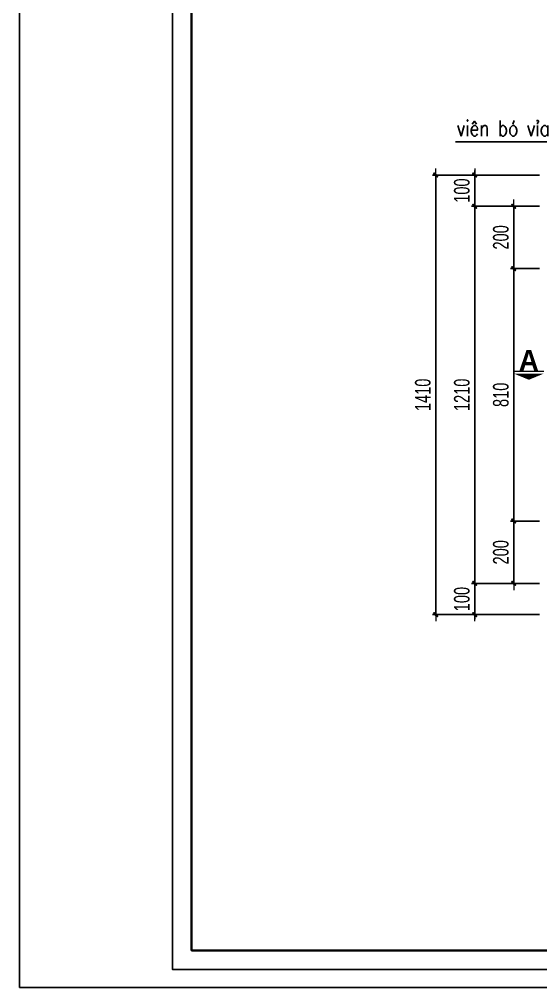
# Model space of a CAD drawing. Header units: inches. Extents: x 144032 to 217447, y 5454 to 57833.
# Drawn here: x 168400 to 170071, y 36756 to 39862 of the extents above; entities that cross this region are included whole.
import ezdxf
from ezdxf.enums import TextEntityAlignment as Align

# ---------------------------------------------------------------- set-up
doc = ezdxf.new("R2010")
doc.units = ezdxf.units.IN
doc.header["$MEASUREMENT"] = 0
doc.linetypes.add('HIDDEN', pattern=[0.375, 0.25, -0.125])
doc.layers.add('ENTTNTHIETKE1', color=2, linetype='Continuous')
doc.layers.add('KHUNGTEN', color=5, linetype='Continuous')
for name, color, linetype, lineweight in [('LC Dim', 8, 'Continuous', 18), ('LC Khac', 4, 'Continuous', 9), ('LC MANH DUT', 35, 'HIDDEN', 5), ('LC Net manh', 9, 'Continuous', 5), ('LC Text1', 3, 'Continuous', 20), ('THEP', 1, 'Continuous', 35)]:
    doc.layers.add(name, color=color, linetype=linetype, lineweight=lineweight)
doc.styles.add('HOATBIF', font='hoatbif.shx', dxfattribs={"width": 0.7})
doc.styles.add('LC 1', font='')
doc.styles.add('LC 3', font='vnsimli.shx', dxfattribs={"width": 0.75})
doc.styles.get('LC 1').set_extended_font_data('.VnAvantH', bold=True)
doc.dimstyles.new('1-100(1-25)', dxfattribs={"dimscale": 25, "dimtxt": 2.5, "dimasz": 0.35, "dimexe": 0.5, "dimexo": 0, "dimgap": 0.8, "dimtad": 1, "dimdec": 0, "dimzin": 0, "dimdsep": 46, "dimtxsty": 'HOATBIF', "dimblk1": 'DOT', "dimblk2": 'DOT', "dimsah": 1, "dimcen": -1, "dimdle": 1, "dimclrd": 256, "dimclre": 256, "dimclrt": 4, "dimadec": 3, "dimazin": 2, "dimtfac": 0.333333, "dimtdec": 0, "dimtix": 1, "dimtmove": 2, "dimatfit": 3, "dimldrblk": 'DOT', "dimfxl": 1, "dimtvp": 0.833333, "dimtolj": 1, "dimtzin": 0, "dimarcsym": 0})

# ---------------------------------------------------------------- blocks, each defined once
blk = doc.blocks.new('DOT')
at = {"layer": 'LC Dim'}
blk.add_line((-3, 0), (3, 0), dxfattribs=at)
at = {"layer": 'LC Dim', "color": 4}
blk.add_line((-1, -1), (1, 1), dxfattribs=at)
blk.add_lwpolyline([(0.5, 1), (-1, -0.5), (-0.5, -1), (1, 0.5)], close=True, dxfattribs=at)
blk = doc.blocks.new('*D146')
at = {"layer": 'Defpoints', "color": 0, "transparency": 16777216}
for p in [(169984.6, 39062.4), (170067.6, 39062.4), (170067.6, 38252.4)]:
    blk.add_point(p, dxfattribs=at)
at = {"layer": 'LC Dim', "lineweight": -2, "transparency": 16777216}
for p, q in [((170067.6, 39062.4), (169974.6, 39062.4)), ((169984.6, 38259.4), (169984.6, 39055.4)), ((170067.6, 38252.4), (169974.6, 38252.4))]:
    blk.add_line(p, q, dxfattribs=at)
at = {"layer": 'LC Dim', "lineweight": -2, "transparency": 16777216, "xscale": 7, "yscale": 7, "zscale": 7}
for p, rotation in [((169984.6, 39062.4), 90), ((169984.6, 38252.4), 270)]:
    blk.add_blockref('DOT', p, dxfattribs=dict(at, rotation=rotation))
at = {"layer": 'LC Dim', "color": 4, "transparency": 16777216, "insert": (169943.6, 38657.4), "char_height": 50, "attachment_point": 5, "rotation": 90, "style": 'HOATBIF'}
blk.add_mtext('\\A1;810', dxfattribs=at)
blk = doc.blocks.new('_Dot')
at = {"color": 0, "linetype": 'ByBlock', "lineweight": -2}
blk.add_line((-0.5, 0), (-1, 0), dxfattribs=at)
at = {"color": 0, "linetype": 'ByBlock', "const_width": 0.5}
blk.add_lwpolyline([(-0.25, 0, 1), (0.25, 0, 1)], format="xyb", close=True, dxfattribs=at)
blk = doc.blocks.new('*D147')
at = {"layer": 'Defpoints', "color": 0, "transparency": 16777216}
for p in [(169984.6, 39262.4), (170067.6, 39262.4), (170067.6, 39062.4)]:
    blk.add_point(p, dxfattribs=at)
at = {"layer": 'LC Dim', "lineweight": -2, "transparency": 16777216}
for p, q in [((170067.6, 39262.4), (169974.6, 39262.4)), ((169984.6, 39069.4), (169984.6, 39255.4)), ((170067.6, 39062.4), (169974.6, 39062.4))]:
    blk.add_line(p, q, dxfattribs=at)
at = {"layer": 'LC Dim', "lineweight": -2, "transparency": 16777216, "xscale": 7, "yscale": 7, "zscale": 7}
for p, rotation in [((169984.6, 39262.4), 90), ((169984.6, 39062.4), 270)]:
    blk.add_blockref('DOT', p, dxfattribs=dict(at, rotation=rotation))
at = {"layer": 'LC Dim', "color": 4, "transparency": 16777216, "insert": (169943.6, 39162.4), "char_height": 50, "attachment_point": 5, "rotation": 90, "style": 'HOATBIF'}
blk.add_mtext('\\A1;200', dxfattribs=at)
blk = doc.blocks.new('*D148')
at = {"layer": 'Defpoints', "color": 0, "transparency": 16777216}
for p in [(170067.6, 38252.4), (169984.6, 38052.4), (170067.6, 38052.4)]:
    blk.add_point(p, dxfattribs=at)
at = {"layer": 'LC Dim', "lineweight": -2, "transparency": 16777216}
for p, q in [((170067.6, 38252.4), (169974.6, 38252.4)), ((169984.6, 38245.4), (169984.6, 38059.4)), ((170067.6, 38052.4), (169974.6, 38052.4))]:
    blk.add_line(p, q, dxfattribs=at)
at = {"layer": 'LC Dim', "lineweight": -2, "transparency": 16777216, "xscale": 7, "yscale": 7, "zscale": 7}
for p, rotation in [((169984.6, 38252.4), 90), ((169984.6, 38052.4), 270)]:
    blk.add_blockref('DOT', p, dxfattribs=dict(at, rotation=rotation))
at = {"layer": 'LC Dim', "color": 4, "transparency": 16777216, "insert": (169943.6, 38152.4), "char_height": 50, "attachment_point": 5, "rotation": 90, "style": 'HOATBIF'}
blk.add_mtext('\\A1;200', dxfattribs=at)
blk = doc.blocks.new('*D149')
at = {"layer": 'Defpoints', "color": 0, "transparency": 16777216}
for p in [(170067.6, 39262.4), (169859.6, 38052.4), (170067.6, 38052.4)]:
    blk.add_point(p, dxfattribs=at)
at = {"layer": 'LC Dim', "lineweight": -2, "transparency": 16777216}
for p, q in [((170067.6, 39262.4), (169849.6, 39262.4)), ((169859.6, 39255.4), (169859.6, 38059.4)), ((170067.6, 38052.4), (169849.6, 38052.4))]:
    blk.add_line(p, q, dxfattribs=at)
at = {"layer": 'LC Dim', "lineweight": -2, "transparency": 16777216, "xscale": 7, "yscale": 7, "zscale": 7}
for p, rotation in [((169859.6, 39262.4), 90), ((169859.6, 38052.4), 270)]:
    blk.add_blockref('DOT', p, dxfattribs=dict(at, rotation=rotation))
at = {"layer": 'LC Dim', "color": 4, "transparency": 16777216, "insert": (169818.6, 38657.4), "char_height": 50, "attachment_point": 5, "rotation": 90, "style": 'HOATBIF'}
blk.add_mtext('\\A1;1210', dxfattribs=at)
blk = doc.blocks.new('*D150')
at = {"layer": 'Defpoints', "color": 0, "transparency": 16777216}
for p in [(169859.6, 39362.4), (170067.6, 39362.4), (170067.6, 39262.4)]:
    blk.add_point(p, dxfattribs=at)
at = {"layer": 'LC Dim', "lineweight": -2, "transparency": 16777216}
for p, q in [((170067.6, 39362.4), (169849.6, 39362.4)), ((169859.6, 39369.4), (169859.6, 39376.4)), ((169859.6, 39262.4), (169859.6, 39362.4)), ((170067.6, 39262.4), (169849.6, 39262.4)), ((169859.6, 39255.4), (169859.6, 39248.4))]:
    blk.add_line(p, q, dxfattribs=at)
at = {"layer": 'LC Dim', "lineweight": -2, "transparency": 16777216, "xscale": 7, "yscale": 7, "zscale": 7}
for p, rotation in [((169859.6, 39362.4), 270), ((169859.6, 39262.4), 90)]:
    blk.add_blockref('DOT', p, dxfattribs=dict(at, rotation=rotation))
at = {"layer": 'LC Dim', "color": 4, "transparency": 16777216, "insert": (169818.6, 39312.4), "char_height": 50, "attachment_point": 5, "rotation": 90, "style": 'HOATBIF'}
blk.add_mtext('\\A1;100', dxfattribs=at)
blk = doc.blocks.new('*D151')
at = {"layer": 'Defpoints', "color": 0, "transparency": 16777216}
for p in [(170067.6, 38052.4), (169859.6, 37952.4), (170067.6, 37952.4)]:
    blk.add_point(p, dxfattribs=at)
at = {"layer": 'LC Dim', "lineweight": -2, "transparency": 16777216}
for p, q in [((170067.6, 38052.4), (169849.6, 38052.4)), ((169859.6, 38059.4), (169859.6, 38066.4)), ((169859.6, 38052.4), (169859.6, 37952.4)), ((170067.6, 37952.4), (169849.6, 37952.4)), ((169859.6, 37945.4), (169859.6, 37938.4))]:
    blk.add_line(p, q, dxfattribs=at)
at = {"layer": 'LC Dim', "lineweight": -2, "transparency": 16777216, "xscale": 7, "yscale": 7, "zscale": 7}
for p, rotation in [((169859.6, 38052.4), 270), ((169859.6, 37952.4), 90)]:
    blk.add_blockref('DOT', p, dxfattribs=dict(at, rotation=rotation))
at = {"layer": 'LC Dim', "color": 4, "transparency": 16777216, "insert": (169818.6, 38002.4), "char_height": 50, "attachment_point": 5, "rotation": 90, "style": 'HOATBIF'}
blk.add_mtext('\\A1;100', dxfattribs=at)
blk = doc.blocks.new('*D152')
at = {"layer": 'Defpoints', "color": 0, "transparency": 16777216}
for p in [(169734.6, 39362.4), (170067.6, 39362.4), (170067.6, 37952.4)]:
    blk.add_point(p, dxfattribs=at)
at = {"layer": 'LC Dim', "lineweight": -2, "transparency": 16777216}
for p, q in [((170067.6, 39362.4), (169724.6, 39362.4)), ((169734.6, 37959.4), (169734.6, 39355.4)), ((170067.6, 37952.4), (169724.6, 37952.4))]:
    blk.add_line(p, q, dxfattribs=at)
at = {"layer": 'LC Dim', "lineweight": -2, "transparency": 16777216, "xscale": 7, "yscale": 7, "zscale": 7}
for p, rotation in [((169734.6, 39362.4), 90), ((169734.6, 37952.4), 270)]:
    blk.add_blockref('DOT', p, dxfattribs=dict(at, rotation=rotation))
at = {"layer": 'LC Dim', "color": 4, "transparency": 16777216, "insert": (169693.6, 38657.4), "char_height": 50, "attachment_point": 5, "rotation": 90, "style": 'HOATBIF'}
blk.add_mtext('\\A1;1410', dxfattribs=at)
blk = doc.blocks.new('*U168')
at = {"layer": 'LC Khac', "color": 1, "ltscale": 2}
for p, q in [((0, 485), (0, 0)), ((0, -7955), (0, -8440))]:
    blk.add_line(p, q, dxfattribs=at)
for points in [[(134, 243, 0, 471, 0), (37, 243, 275, 275, 0)], [(134, -8197, 0, 471, 0), (37, -8197, 275, 275, 0)]]:
    blk.add_lwpolyline(points, format="xyseb", dxfattribs=at)
at = {"layer": 'LC MANH DUT', "ltscale": 200}
blk.add_line((0, -49), (0, -7911), dxfattribs=at)
at = {"ltscale": 2, "style": 'LC 1'}
for p in [(-179, 243), (-179, -8197)]:
    blk.add_attdef('LC', text='', height=330, dxfattribs=at).set_placement(p, align=Align.MIDDLE_CENTER)
blk = doc.blocks.new('khung vpn')
at = {"layer": 'Defpoints'}
for p, q in [((52498.758, -4195.446), (52498.758, -4235.276)), ((52498.758, -4235.276), (52556.46, -4235.276))]:
    blk.add_line(p, q, dxfattribs=at)
at = {"layer": 'KHUNGTEN'}
blk.add_lwpolyline([(52556.243, -4234.885), (52502.048, -4234.885), (52502.048, -4195.662), (52556.243, -4195.662)], close=True, dxfattribs=at)
at = {"layer": 'THEP'}
blk.add_lwpolyline([(52555.832, -4234.474), (52502.459, -4234.474), (52502.459, -4196.073), (52555.832, -4196.073)], close=True, dxfattribs=at)

msp = doc.modelspace()

# ---------------------------------------------------------------- block references
at = {"layer": 'ENTTNTHIETKE1', "color": 6, "xscale": 149.1374645994381, "yscale": 149.1374645994381, "zscale": 149.1374645994381}
msp.add_blockref('khung vpn', (-7661131.2, 668394.4), dxfattribs=at)
at = {"layer": 'LC Net manh'}
ref = msp.add_blockref('*U168', (171672.7, 38732.5, 0), dxfattribs=dict(at, xscale=0.2000062016392883, yscale=0.2000062016392883, zscale=0.2000062016392883, rotation=269.999216292062))
ref.add_attrib('LC', 'A', dxfattribs={"layer": '0', "ltscale": 2, "height": 66, "style": 'LC 1'}).set_placement((170033.1, 38768.2, 0), align=Align.MIDDLE_CENTER)
ref.add_attrib('LC', 'A', dxfattribs={"layer": '0', "ltscale": 2, "height": 66, "rotation": 8, "style": 'LC 1'}).set_placement((171721.2, 38768.2, 0), align=Align.MIDDLE_CENTER)

# ---------------------------------------------------------------- texts
at = {"layer": 'LC Text1', "color": 3, "style": 'LC 3', "width": 0.8}
msp.add_text('viªn bã vØa', height=50.002, rotation=359.9992, dxfattribs=at).set_placement((169802.2, 39487.4))

# ---------------------------------------------------------------- dimensions: what is measured, and where the dimension line sits
at = {"layer": 'LC Dim'}
for base, p1, p2, override, picture, middle in [((169734.6, 39362.4), (170067.6, 37952.4), (170067.6, 39362.4), {"dimscale": 20}, '*D152', (169693.6, 38657.4)), ((169859.6, 39362.4), (170067.6, 39262.4), (170067.6, 39362.4), {"dimscale": 20}, '*D150', (169818.6, 39312.4)), ((169859.6, 38052.4), (170067.6, 39262.4), (170067.6, 38052.4), {"dimscale": 20}, '*D149', (169818.6, 38657.4)), ((169984.6, 39262.4), (170067.6, 39062.4), (170067.6, 39262.4), {"dimscale": 20}, '*D147', (169943.6, 39162.4)), ((169984.6, 39062.4), (170067.6, 38252.4), (170067.6, 39062.4), {"dimscale": 20, "dimlfac": 1}, '*D146', (169943.6, 38657.4)), ((169984.6, 38052.4), (170067.6, 38252.4), (170067.6, 38052.4), {"dimscale": 20}, '*D148', (169943.6, 38152.4)), ((169859.6, 37952.4), (170067.6, 38052.4), (170067.6, 37952.4), {"dimscale": 20}, '*D151', (169818.6, 38002.4))]:
    dim = msp.add_linear_dim(base=base, p1=p1, p2=p2, angle=90, dimstyle='1-100(1-25)', override=override, dxfattribs=at)
    dim.commit()
    dim.dimension.update_dxf_attribs({"geometry": picture, "text_midpoint": middle})

# ---------------------------------------------------------------- leaders
at = {"layer": 'LC Dim', "color": 3}
msp.add_leader([(170399.1, 39330.9), (170198.2, 39468.9), (169798, 39468.9)], dimstyle='1-100(1-25)', override={"dimasz": 1, "dimtad": 0}, dxfattribs=at)

doc.saveas('drawing.dxf')
